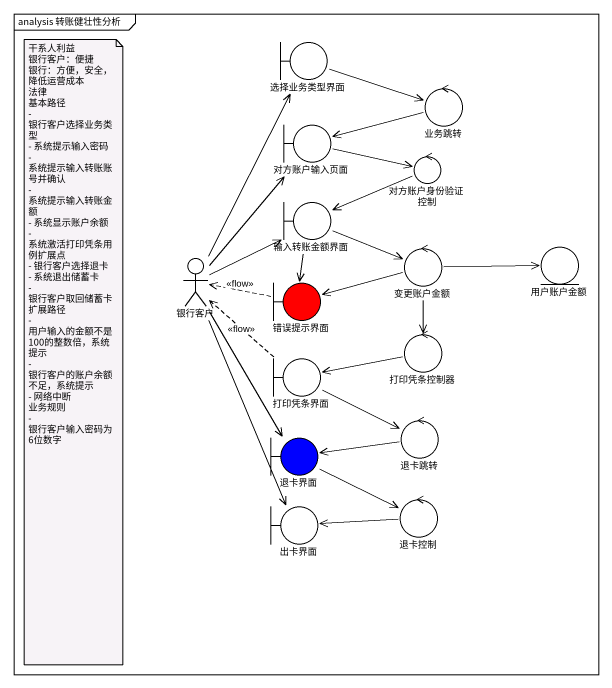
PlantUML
@startuml
mainframe analysis 转账健壮性分析
boundary 选择业务类型界面
control 业务跳转
boundary 对方账户输入页面
control 对方账户身份验证控制
boundary 输入转账金额界面
actor 银行客户
control 变更账户金额
entity 用户账户金额
boundary 错误提示界面 #FF0000
control 打印凭条控制器
boundary 打印凭条界面
control 退卡跳转
boundary 退卡界面 #0000FF
boundary 出卡界面
control 退卡控制
选择业务类型界面 -right-> 业务跳转
业务跳转 -left-> 对方账户输入页面
对方账户输入页面 -right-> 对方账户身份验证控制
对方账户身份验证控制 -left-> 输入转账金额界面
输入转账金额界面 -right-> 变更账户金额
输入转账金额界面 --> 错误提示界面
银行客户 -up-> 选择业务类型界面
银行客户 -up-> 对方账户输入页面
银行客户 -right-> 输入转账金额界面
银行客户 --> 退卡界面
银行客户 --> 出卡界面
变更账户金额 -right-> 用户账户金额
变更账户金额 -left-> 错误提示界面
变更账户金额 --> 打印凭条控制器
错误提示界面 .left.> 银行客户 : <<flow>>
打印凭条控制器 -left-> 打印凭条界面
打印凭条界面 .up.> 银行客户 : <<flow>>
打印凭条界面 -right-> 退卡跳转
退卡跳转 -left-> 退卡界面
退卡界面 -right-> 退卡控制
退卡控制 -left-> 出卡界面
note as N1
  干系人利益
  银行客户：便捷
  银行：方便，安全，降低运营成本
  法律
  基本路径
  - 银行客户选择业务类型
  - 系统提示输入密码
  - 系统提示输入转账账号并确认
  - 系统提示输入转账金额
  - 系统显示账户余额
  - 系统激活打印凭条用例扩展点
  - 银行客户选择退卡
  - 系统退出储蓄卡
  - 银行客户取回储蓄卡
  扩展路径
  - 用户输入的金额不是100的整数倍，系统提示
  - 银行客户的账户余额不足，系统提示
  - 网络中断
  业务规则
  - 银行客户输入密码为6位数字
end note
@enduml
